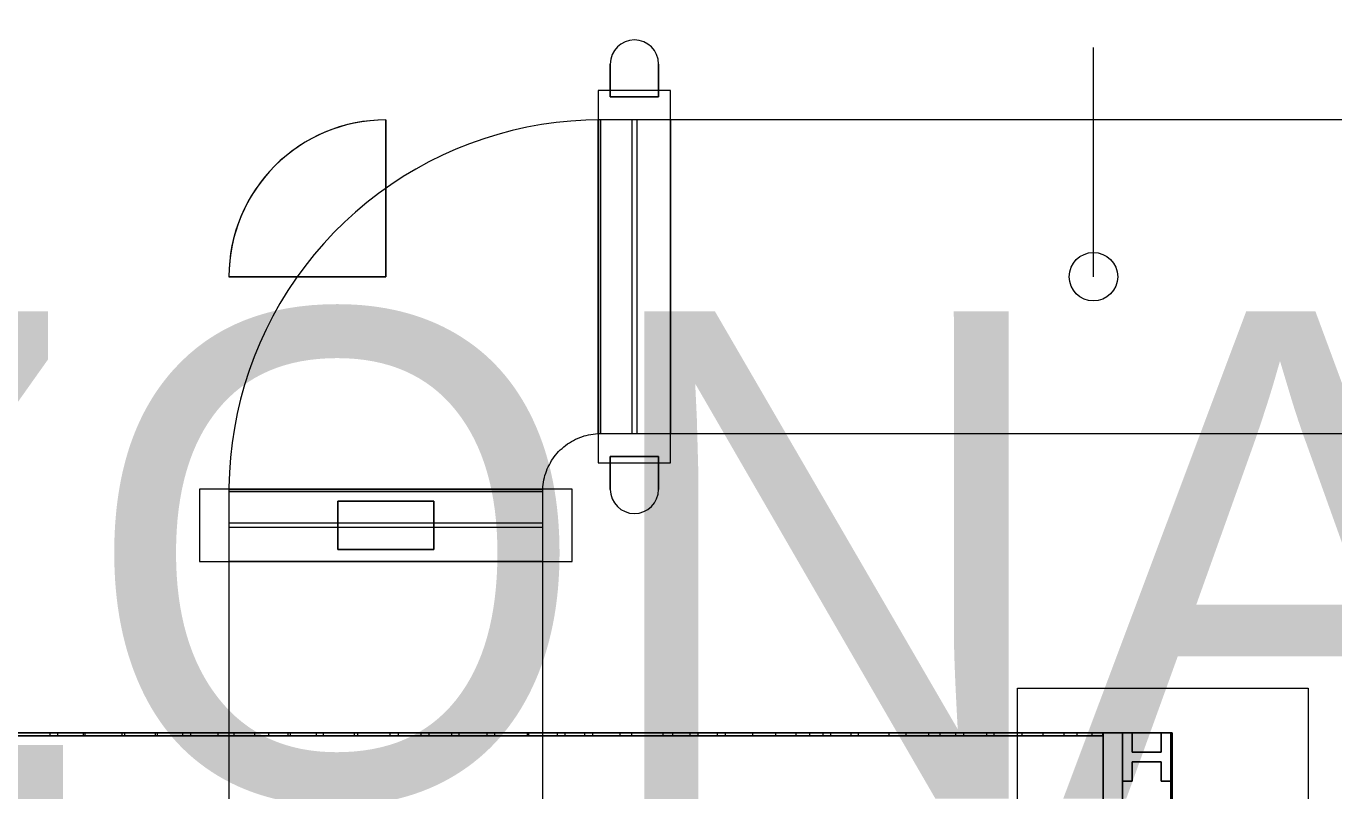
# Model space of a CAD drawing. Header units: metres. Extents: x 31.9 to 125.9, y -29 to 44.
# Drawn here: x 69.726 to 71.076, y 4.543 to 5.332 of the extents above; entities that cross this region are included whole.
import ezdxf

# ---------------------------------------------------------------- set-up
doc = ezdxf.new("R2010")
doc.units = ezdxf.units.M
for name, color, linetype, lineweight in [('A-FLOR', 7, 'Continuous', 9), ('ARQ', 8, 'Continuous', 0), ('M-EQPM', 7, 'Continuous', 18), ('P-PIPE', 7, 'Continuous', 18), ('P-PIPE-IDEN', 7, 'Continuous', 9)]:
    doc.layers.add(name, color=color, linetype=linetype, lineweight=lineweight)

# ---------------------------------------------------------------- blocks, each defined once
blk = doc.blocks.new('PISO 9')
at = {"layer": 'ARQ'}
blk.add_circle((349.175, -2837.0072), 1.7865, dxfattribs=at)
blk.add_text('ZONA DE ', height=0.50334, rotation=0.0114, dxfattribs=at).set_placement((348.009, -2837.6478))
blk = doc.blocks.new('C_S_L_Torre - Baltimore CPSC-0817-08L - C_S_L_Torre - Baltimore CPSC-0817-08L-2352271-NIVEL 09')
at = {"layer": 'M-EQPM', "color": 1, "true_color": 0xff0000}
for p, q in [((3.46, -1.87), (3.46, 0.83)), ((3.46, 0.83), (3.46, -1.87)), ((3.457, 0.78), (3.457, -1.8)), ((3.457, -1.8), (3.457, 0.78)), ((3.457, 0.78), (3.457, -1.8)), ((3.457, -1.8), (3.457, 0.78)), ((3.457, 0.78), (3.457, -1.8)), ((3.457, -1.8), (3.457, 0.78)), ((3.457, 0.78), (3.457, -1.8)), ((3.457, -1.8), (3.457, 0.78)), ((3.457, 0.78), (3.457, -1.7885)), ((3.457, -1.8), (3.457, 0.78)), ((3.457, 0.78), (3.457, -1.6478)), ((3.457, -1.6872), (3.457, 0.78)), ((3.457, 0.78), (3.457, -1.5108)), ((3.457, -1.5473), (3.457, 0.78)), ((3.457, 0.78), (3.457, -1.3737)), ((3.457, -1.4102), (3.457, 0.78)), ((3.457, 0.78), (3.457, -1.2367)), ((3.457, -1.2731), (3.457, 0.78)), ((3.457, 0.78), (3.457, -1.096)), ((3.457, -1.1353), (3.457, 0.78)), ((3.457, 0.78), (3.457, -0.959)), ((3.457, -0.9954), (3.457, 0.78)), ((3.457, 0.78), (3.457, -0.8219)), ((3.457, -0.8584), (3.457, 0.78)), ((3.457, -0.7213), (3.457, 0.78)), ((3.457, -0.7878), (3.457, 0.78)), ((3.457, 0.78), (3.457, -0.8242)), ((3.457, -0.9248), (3.457, 0.78)), ((3.457, 0.78), (3.457, -0.9613)), ((3.457, -1.0643), (3.457, 0.78)), ((3.457, 0.78), (3.457, -1.1046)), ((3.457, -1.2059), (3.457, 0.78)), ((3.457, 0.78), (3.457, -1.2452)), ((3.457, -1.3458), (3.457, 0.78)), ((3.457, 0.78), (3.457, -1.3823)), ((3.457, -1.4829), (3.457, 0.78)), ((3.457, 0.78), (3.457, -1.5193)), ((3.457, -1.6199), (3.457, 0.78)), ((3.457, 0.78), (3.457, -1.6564)), ((3.457, -1.7594), (3.457, 0.78)), ((3.457, 0.78), (3.457, -1.7997)), ((3.457, -1.8), (3.457, 0.78)), ((3.457, 0.78), (3.457, -1.8)), ((3.457, -1.8), (3.457, 0.78)), ((3.457, 0.78), (3.457, -1.8)), ((3.457, -1.8), (3.457, 0.78)), ((3.457, 0.78), (3.457, -1.8)), ((3.457, -1.8), (3.457, 0.78)), ((3.457, 0.78), (3.457, -1.8)), ((3.457, -1.8), (3.457, 0.78)), ((3.457, 0.7797), (3.457, -1.8)), ((3.46, 0.78), (3.46, -1.8)), ((3.46, -1.8), (3.46, 0.78)), ((3.46, 0.78), (3.46, -1.8)), ((3.46, -1.8), (3.46, 0.78)), ((3.46, 0.78), (3.46, -1.8)), ((3.46, -1.8), (3.46, 0.78)), ((3.46, 0.78), (3.46, -1.8)), ((3.46, -1.8), (3.46, 0.78)), ((3.46, 0.78), (3.46, -1.8)), ((3.46, -1.7885), (3.46, 0.78)), ((3.46, 0.78), (3.46, -1.6872)), ((3.46, -1.6478), (3.46, 0.78)), ((3.46, 0.78), (3.46, -1.5473)), ((3.46, -1.5108), (3.46, 0.78)), ((3.46, 0.78), (3.46, -1.4102)), ((3.46, -1.3737), (3.46, 0.78)), ((3.46, 0.78), (3.46, -1.2731)), ((3.46, -1.2367), (3.46, 0.78)), ((3.46, 0.78), (3.46, -1.1353)), ((3.46, -1.096), (3.46, 0.78)), ((3.46, 0.78), (3.46, -0.9954)), ((3.46, -0.959), (3.46, 0.78)), ((3.46, 0.78), (3.46, -0.8584)), ((3.46, -0.8219), (3.46, 0.78)), ((3.46, 0.78), (3.46, -0.7213)), ((3.46, -0.8242), (3.46, 0.78)), ((3.46, 0.78), (3.46, -0.7878)), ((3.46, -0.9613), (3.46, 0.78)), ((3.46, 0.78), (3.46, -0.9248)), ((3.46, -1.1046), (3.46, 0.78)), ((3.46, 0.78), (3.46, -1.0643)), ((3.46, -1.2452), (3.46, 0.78)), ((3.46, 0.78), (3.46, -1.2059)), ((3.46, -1.3823), (3.46, 0.78)), ((3.46, 0.78), (3.46, -1.3458)), ((3.46, -1.5193), (3.46, 0.78)), ((3.46, 0.78), (3.46, -1.4829)), ((3.46, -1.6564), (3.46, 0.78)), ((3.46, 0.78), (3.46, -1.6199)), ((3.46, -1.7997), (3.46, 0.78)), ((3.46, 0.78), (3.46, -1.7594)), ((3.46, -1.8), (3.46, 0.78)), ((3.46, 0.78), (3.46, -1.8)), ((3.46, -1.8), (3.46, 0.78)), ((3.46, 0.78), (3.46, -1.8)), ((3.46, -1.8), (3.46, 0.78)), ((3.46, 0.78), (3.46, -1.8)), ((3.46, -1.8), (3.46, 0.78)), ((3.46, 0.78), (3.46, -1.8)), ((3.46, 0.78), (3.46, -1.8)), ((3.46, -1.82), (3.46, 0.78)), ((3.46, 0.78), (3.46, -1.8)), ((3.46, -1.8), (3.46, 0.78)), ((3.46, -1.8), (3.46, 0.7797)), ((3.457, 0.7685), (3.457, -1.8)), ((3.46, -1.8), (3.46, 0.7685)), ((3.457, -1.8), (3.457, 0.7394)), ((3.46, 0.7394), (3.46, -1.8)), ((3.457, -1.8), (3.457, 0.6672)), ((3.46, 0.6672), (3.46, -1.8)), ((3.457, 0.6364), (3.457, -1.8)), ((3.46, -1.8), (3.46, 0.6364)), ((3.457, 0.6278), (3.457, -1.8)), ((3.46, -1.8), (3.46, 0.6278)), ((3.457, -1.8), (3.457, 0.5999)), ((3.46, 0.5999), (3.46, -1.8)), ((3.457, -1.8), (3.457, 0.5273)), ((3.46, 0.5273), (3.46, -1.8)), ((3.457, 0.4993), (3.457, -1.8)), ((3.46, -1.8), (3.46, 0.4993)), ((3.457, 0.4908), (3.457, -1.8)), ((3.46, -1.8), (3.46, 0.4908)), ((3.457, -1.8), (3.457, 0.4629)), ((3.46, 0.4629), (3.46, -1.8)), ((3.457, -1.8), (3.457, 0.3902)), ((3.46, 0.3902), (3.46, -1.8)), ((3.457, 0.3623), (3.457, -1.8)), ((3.457, 0.3537), (3.457, -1.8)), ((3.46, -1.8), (3.46, 0.3623)), ((3.46, -1.8), (3.46, 0.3537)), ((3.457, -1.8), (3.457, 0.3258)), ((3.46, 0.3258), (3.46, -1.8)), ((3.457, -1.8), (3.457, 0.2531)), ((3.46, 0.2531), (3.46, -1.8)), ((3.457, 0.2252), (3.457, -1.8)), ((3.457, 0.2167), (3.457, -1.8)), ((3.46, -1.8), (3.46, 0.2252)), ((3.46, -1.8), (3.46, 0.2167)), ((3.457, -1.8), (3.457, 0.1859)), ((3.46, 0.1859), (3.46, -1.8)), ((3.457, -1.8), (3.457, 0.1153)), ((3.46, 0.1153), (3.46, -1.8)), ((3.457, 0.0846), (3.457, -1.8)), ((3.46, -1.8), (3.46, 0.0846)), ((3.457, 0.076), (3.457, -1.8)), ((3.46, -1.8), (3.46, 0.076)), ((3.457, -1.8), (3.457, 0.0443)), ((3.46, 0.0443), (3.46, -1.8)), ((3.457, -1.8), (3.457, -0.0246)), ((3.46, -0.0246), (3.46, -1.8)), ((3.457, -0.0587), (3.457, -1.8)), ((3.457, -0.061), (3.457, -1.8)), ((3.46, -1.8), (3.46, -0.0587)), ((3.46, -1.8), (3.46, -0.061)), ((3.457, -1.8), (3.457, -0.0952)), ((3.46, -0.0952), (3.46, -1.8)), ((3.457, -1.8), (3.457, -0.1616)), ((3.46, -0.1616), (3.46, -1.8)), ((3.457, -0.1958), (3.457, -1.8)), ((3.457, -0.1981), (3.457, -1.8)), ((3.46, -1.8), (3.46, -0.1958)), ((3.46, -1.8), (3.46, -0.1981)), ((3.457, -1.8), (3.457, -0.2322)), ((3.46, -0.2322), (3.46, -1.8)), ((3.457, -1.8), (3.457, -0.2987)), ((3.46, -0.2987), (3.46, -1.8)), ((3.457, -0.3328), (3.457, -1.8)), ((3.457, -0.3351), (3.457, -1.8)), ((3.46, -1.8), (3.46, -0.3328)), ((3.46, -1.8), (3.46, -0.3351)), ((3.457, -1.8), (3.457, -0.3693)), ((3.46, -0.3693), (3.46, -1.8)), ((3.457, -1.8), (3.457, -0.4365)), ((3.46, -0.4365), (3.46, -1.8)), ((3.457, -0.4699), (3.457, -1.8)), ((3.46, -1.8), (3.46, -0.4699)), ((3.457, -0.4758), (3.457, -1.8)), ((3.46, -1.8), (3.46, -0.4758)), ((3.457, -1.8), (3.457, -0.5092)), ((3.46, -0.5092), (3.46, -1.8)), ((3.457, -1.8), (3.457, -0.5764)), ((3.46, -0.5764), (3.46, -1.8)), ((3.457, -0.6106), (3.457, -1.8)), ((3.457, -0.6129), (3.457, -1.8)), ((3.46, -1.8), (3.46, -0.6106)), ((3.46, -1.8), (3.46, -0.6129)), ((3.457, -1.8), (3.457, -0.6508)), ((3.46, -0.6508), (3.46, -1.8)), ((3.457, -0.6849), (3.457, -0.7213)), ((3.46, -0.7213), (3.46, -0.6849)), ((3.457, -1.8), (3.457, -0.7135)), ((3.457, -0.7135), (3.457, -0.7499)), ((3.457, -0.7135), (3.46, -0.7135)), ((3.46, -0.7499), (3.46, -0.7135)), ((3.46, -0.7135), (3.46, -1.8)), ((3.46, -0.7213), (3.457, -0.7213)), ((3.457, -0.7903), (3.457, -0.7479)), ((3.457, -0.7479), (3.457, -1.8)), ((3.457, -0.7479), (3.46, -0.7479)), ((3.457, -0.7499), (3.457, -1.8)), ((3.457, -0.7499), (3.46, -0.7499)), ((3.46, -1.8), (3.46, -0.7479)), ((3.46, -0.7479), (3.46, -0.7903)), ((3.46, -1.8), (3.46, -0.7499)), ((3.457, -0.8242), (3.457, -0.7878)), ((3.457, -0.7878), (3.46, -0.7878)), ((3.457, -1.8), (3.457, -0.7903)), ((3.46, -0.7903), (3.457, -0.7903)), ((3.46, -0.7878), (3.46, -0.8242)), ((3.46, -0.7903), (3.46, -1.8)), ((3.457, -0.8219), (3.457, -0.8584)), ((3.46, -0.8219), (3.457, -0.8219)), ((3.46, -0.8584), (3.46, -0.8219)), ((3.46, -0.8242), (3.457, -0.8242)), ((3.457, -1.8), (3.457, -0.8505)), ((3.457, -0.8505), (3.457, -0.887)), ((3.457, -0.8505), (3.46, -0.8505)), ((3.46, -0.8584), (3.457, -0.8584)), ((3.46, -0.887), (3.46, -0.8505)), ((3.46, -0.8505), (3.46, -1.8)), ((3.457, -0.887), (3.457, -1.8)), ((3.457, -0.887), (3.46, -0.887)), ((3.46, -1.8), (3.46, -0.887)), ((3.457, -0.9388), (3.457, -0.9035)), ((3.457, -0.9035), (3.457, -1.8)), ((3.457, -0.9035), (3.46, -0.9035)), ((3.46, -1.8), (3.46, -0.9035)), ((3.46, -0.9035), (3.46, -0.9388)), ((3.457, -0.9613), (3.457, -0.9248)), ((3.457, -0.9248), (3.46, -0.9248)), ((3.46, -0.9248), (3.46, -0.9613)), ((3.457, -1.8), (3.457, -0.9388)), ((3.46, -0.9388), (3.457, -0.9388)), ((3.46, -0.9388), (3.46, -1.8)), ((3.457, -0.959), (3.457, -0.9954)), ((3.46, -0.959), (3.457, -0.959)), ((3.46, -0.9613), (3.457, -0.9613)), ((3.46, -0.9954), (3.46, -0.959)), ((3.457, -1.8), (3.457, -0.9883)), ((3.457, -0.9883), (3.457, -1.0276)), ((3.457, -0.9883), (3.46, -0.9883)), ((3.46, -0.9954), (3.457, -0.9954)), ((3.46, -1.0276), (3.46, -0.9883)), ((3.46, -0.9883), (3.46, -1.8)), ((3.457, -1.0276), (3.457, -1.8)), ((3.457, -1.0276), (3.46, -1.0276)), ((3.457, -1.0732), (3.457, -1.0307)), ((3.457, -1.0307), (3.457, -1.8)), ((3.46, -1.0307), (3.457, -1.0307)), ((3.46, -1.8), (3.46, -1.0276)), ((3.46, -1.8), (3.46, -1.0307)), ((3.46, -1.0307), (3.46, -1.0732)), ((3.457, -1.1046), (3.457, -1.0643)), ((3.46, -1.0643), (3.457, -1.0643)), ((3.46, -1.0643), (3.46, -1.1046)), ((3.457, -1.8), (3.457, -1.0732)), ((3.457, -1.0732), (3.46, -1.0732)), ((3.46, -1.0732), (3.46, -1.8)), ((3.457, -1.096), (3.457, -1.1353)), ((3.46, -1.096), (3.457, -1.096)), ((3.457, -1.1046), (3.46, -1.1046)), ((3.46, -1.1353), (3.46, -1.096)), ((3.457, -1.8), (3.457, -1.1282)), ((3.457, -1.1282), (3.457, -1.1647)), ((3.457, -1.1282), (3.46, -1.1282)), ((3.46, -1.1647), (3.46, -1.1282)), ((3.46, -1.1282), (3.46, -1.8)), ((3.46, -1.1353), (3.457, -1.1353)), ((3.457, -1.1647), (3.457, -1.8)), ((3.457, -1.1647), (3.46, -1.1647)), ((3.457, -1.2075), (3.457, -1.1722)), ((3.457, -1.1722), (3.457, -1.8)), ((3.46, -1.1722), (3.457, -1.1722)), ((3.46, -1.8), (3.46, -1.1647)), ((3.46, -1.8), (3.46, -1.1722)), ((3.46, -1.1722), (3.46, -1.2075)), ((3.457, -1.2452), (3.457, -1.2059)), ((3.46, -1.2059), (3.457, -1.2059)), ((3.457, -1.8), (3.457, -1.2075)), ((3.457, -1.2075), (3.46, -1.2075)), ((3.46, -1.2059), (3.46, -1.2452)), ((3.46, -1.2075), (3.46, -1.8)), ((3.457, -1.2367), (3.457, -1.2731)), ((3.46, -1.2367), (3.457, -1.2367)), ((3.46, -1.2731), (3.46, -1.2367)), ((3.457, -1.2452), (3.46, -1.2452)), ((3.457, -1.8), (3.457, -1.2653)), ((3.457, -1.2653), (3.457, -1.3017)), ((3.457, -1.2653), (3.46, -1.2653)), ((3.46, -1.3017), (3.46, -1.2653)), ((3.46, -1.2653), (3.46, -1.8)), ((3.46, -1.2731), (3.457, -1.2731)), ((3.457, -1.3017), (3.457, -1.8)), ((3.457, -1.3017), (3.46, -1.3017)), ((3.46, -1.8), (3.46, -1.3017)), ((3.457, -1.356), (3.457, -1.3136)), ((3.457, -1.3136), (3.457, -1.8)), ((3.46, -1.3136), (3.457, -1.3136)), ((3.46, -1.8), (3.46, -1.3136)), ((3.46, -1.3136), (3.46, -1.356)), ((3.457, -1.3823), (3.457, -1.3458)), ((3.46, -1.3458), (3.457, -1.3458)), ((3.46, -1.3458), (3.46, -1.3823)), ((3.457, -1.8), (3.457, -1.356)), ((3.457, -1.356), (3.46, -1.356)), ((3.46, -1.356), (3.46, -1.8)), ((3.457, -1.3737), (3.457, -1.4102)), ((3.46, -1.3737), (3.457, -1.3737)), ((3.46, -1.4102), (3.46, -1.3737)), ((3.457, -1.3823), (3.46, -1.3823)), ((3.457, -1.8), (3.457, -1.4023)), ((3.457, -1.4023), (3.457, -1.4388)), ((3.457, -1.4023), (3.46, -1.4023)), ((3.46, -1.4388), (3.46, -1.4023)), ((3.46, -1.4023), (3.46, -1.8)), ((3.46, -1.4102), (3.457, -1.4102)), ((3.457, -1.4388), (3.457, -1.8)), ((3.457, -1.4388), (3.46, -1.4388)), ((3.46, -1.8), (3.46, -1.4388)), ((3.457, -1.4974), (3.457, -1.4621)), ((3.457, -1.4621), (3.457, -1.8)), ((3.46, -1.4621), (3.457, -1.4621)), ((3.46, -1.8), (3.46, -1.4621)), ((3.46, -1.4621), (3.46, -1.4974)), ((3.457, -1.5193), (3.457, -1.4829)), ((3.46, -1.4829), (3.457, -1.4829)), ((3.46, -1.4829), (3.46, -1.5193)), ((3.457, -1.8), (3.457, -1.4974)), ((3.457, -1.4974), (3.46, -1.4974)), ((3.46, -1.4974), (3.46, -1.8)), ((3.457, -1.5108), (3.457, -1.5473)), ((3.46, -1.5108), (3.457, -1.5108)), ((3.46, -1.5473), (3.46, -1.5108)), ((3.457, -1.5193), (3.46, -1.5193)), ((3.457, -1.8), (3.457, -1.5401)), ((3.457, -1.5401), (3.457, -1.5795)), ((3.457, -1.5401), (3.46, -1.5401)), ((3.46, -1.5473), (3.457, -1.5473)), ((3.46, -1.5795), (3.46, -1.5401)), ((3.46, -1.5401), (3.46, -1.8)), ((3.457, -1.5795), (3.457, -1.8)), ((3.457, -1.5795), (3.46, -1.5795)), ((3.46, -1.8), (3.46, -1.5795)), ((3.457, -1.6318), (3.457, -1.5964)), ((3.457, -1.5964), (3.457, -1.8)), ((3.46, -1.5964), (3.457, -1.5964)), ((3.46, -1.8), (3.46, -1.5964)), ((3.46, -1.5964), (3.46, -1.6318)), ((3.457, -1.6564), (3.457, -1.6199)), ((3.46, -1.6199), (3.457, -1.6199)), ((3.457, -1.8), (3.457, -1.6318)), ((3.457, -1.6318), (3.46, -1.6318)), ((3.46, -1.6199), (3.46, -1.6564)), ((3.46, -1.6318), (3.46, -1.8)), ((3.457, -1.6478), (3.457, -1.6872)), ((3.46, -1.6478), (3.457, -1.6478)), ((3.457, -1.6564), (3.46, -1.6564)), ((3.46, -1.6872), (3.46, -1.6478)), ((3.457, -1.8), (3.457, -1.6801)), ((3.457, -1.6801), (3.457, -1.7165)), ((3.457, -1.6801), (3.46, -1.6801)), ((3.46, -1.7165), (3.46, -1.6801)), ((3.46, -1.6801), (3.46, -1.8)), ((3.46, -1.6872), (3.457, -1.6872)), ((3.457, -1.7165), (3.457, -1.8)), ((3.457, -1.7165), (3.46, -1.7165)), ((3.46, -1.8), (3.46, -1.7165)), ((3.457, -1.7732), (3.457, -1.7378)), ((3.457, -1.7378), (3.457, -1.8)), ((3.46, -1.7378), (3.457, -1.7378)), ((3.46, -1.8), (3.46, -1.7378)), ((3.46, -1.7378), (3.46, -1.7732)), ((3.457, -1.7997), (3.457, -1.7594)), ((3.46, -1.7594), (3.457, -1.7594)), ((3.46, -1.7594), (3.46, -1.7997)), ((3.457, -1.8), (3.457, -1.7732)), ((3.457, -1.7732), (3.46, -1.7732)), ((3.46, -1.7732), (3.46, -1.8)), ((3.457, -1.7885), (3.457, -1.8)), ((3.46, -1.7885), (3.457, -1.7885)), ((3.46, -1.8), (3.46, -1.7885)), ((-1.84, -1.8), (3.46, -1.8)), ((3.46, -1.8), (-1.84, -1.8)), ((3.457, -1.7997), (3.46, -1.7997)), ((3.46, -1.8), (3.457, -1.8)), ((3.46, -1.8), (3.457, -1.8)), ((3.46, -1.8), (3.457, -1.8)), ((3.46, -1.8), (3.457, -1.8)), ((3.46, -1.8), (3.457, -1.8)), ((3.46, -1.8), (3.457, -1.8)), ((3.46, -1.8), (3.457, -1.8)), ((3.46, -1.8), (3.457, -1.8)), ((3.46, -1.8), (3.457, -1.8)), ((3.46, -1.8), (3.457, -1.8)), ((3.457, -1.8), (3.46, -1.8)), ((3.457, -1.8), (3.46, -1.8)), ((3.457, -1.8), (3.46, -1.8)), ((3.457, -1.8), (3.46, -1.8)), ((3.457, -1.8), (3.46, -1.8)), ((3.457, -1.8), (3.46, -1.8)), ((3.457, -1.8), (3.46, -1.8)), ((3.457, -1.8), (3.46, -1.8)), ((3.46, -1.8), (3.457, -1.8)), ((3.46, -1.8), (3.457, -1.8)), ((3.46, -1.8), (3.457, -1.8)), ((3.46, -1.8), (3.457, -1.8)), ((3.46, -1.8), (3.457, -1.8)), ((3.46, -1.8), (3.457, -1.8)), ((3.46, -1.8), (3.457, -1.8)), ((3.46, -1.8), (3.457, -1.8)), ((3.46, -1.8), (3.457, -1.8)), ((3.46, -1.8), (3.457, -1.8)), ((3.46, -1.8), (3.457, -1.8)), ((3.46, -1.8), (3.457, -1.8)), ((3.46, -1.8), (3.457, -1.8)), ((3.46, -1.8), (3.457, -1.8)), ((3.46, -1.8), (3.457, -1.8)), ((3.46, -1.8), (3.457, -1.8)), ((3.46, -1.8), (3.457, -1.8)), ((3.46, -1.8), (3.457, -1.8)), ((3.46, -1.8), (3.457, -1.8)), ((3.46, -1.8), (3.457, -1.8)), ((3.46, -1.8), (3.457, -1.8)), ((3.46, -1.8), (3.457, -1.8)), ((3.46, -1.8), (3.457, -1.8)), ((3.46, -1.8), (3.457, -1.8)), ((3.46, -1.8), (3.457, -1.8)), ((3.46, -1.8), (3.457, -1.8)), ((3.46, -1.8), (3.457, -1.8)), ((3.46, -1.8), (3.457, -1.8)), ((3.46, -1.8), (3.457, -1.8)), ((3.46, -1.8), (3.457, -1.8)), ((3.457, -1.8), (3.46, -1.8)), ((3.46, -1.8), (3.457, -1.8)), ((3.457, -1.8), (3.46, -1.8)), ((3.46, -1.8), (3.457, -1.8)), ((3.457, -1.8), (3.46, -1.8)), ((3.46, -1.8), (3.457, -1.8)), ((3.457, -1.8), (3.46, -1.8)), ((3.46, -1.8), (3.457, -1.8)), ((3.457, -1.8), (3.46, -1.8)), ((3.46, -1.8), (3.457, -1.8)), ((3.457, -1.8), (3.46, -1.8)), ((3.46, -1.8), (3.457, -1.8)), ((3.457, -1.8), (3.46, -1.8)), ((3.46, -1.8), (3.457, -1.8)), ((3.457, -1.8), (3.46, -1.8)), ((3.46, -1.8), (3.457, -1.8)), ((3.457, -1.8), (3.46, -1.8)), ((3.46, -1.8), (3.457, -1.8)), ((3.457, -1.8), (3.46, -1.8)), ((3.46, -1.8), (3.457, -1.8)), ((3.457, -1.8), (3.46, -1.8)), ((3.46, -1.8), (3.457, -1.8)), ((3.457, -1.8), (3.46, -1.8)), ((3.46, -1.8), (3.457, -1.8)), ((3.457, -1.8), (3.46, -1.8)), ((3.46, -1.8), (3.457, -1.8)), ((3.457, -1.8), (3.46, -1.8)), ((3.46, -1.8), (3.457, -1.8)), ((3.457, -1.8), (3.46, -1.8)), ((3.46, -1.8), (3.457, -1.8)), ((3.457, -1.8), (3.46, -1.8)), ((3.46, -1.8), (3.457, -1.8)), ((3.457, -1.8), (3.46, -1.8)), ((3.46, -1.8), (3.457, -1.8)), ((3.457, -1.8), (3.46, -1.8)), ((3.46, -1.8), (3.457, -1.8)), ((3.457, -1.8), (3.46, -1.8)), ((3.46, -1.8), (3.457, -1.8)), ((3.457, -1.8), (3.46, -1.8)), ((3.46, -1.8), (3.457, -1.8)), ((3.457, -1.8), (3.46, -1.8)), ((3.46, -1.8), (3.457, -1.8)), ((3.457, -1.8), (3.46, -1.8)), ((3.46, -1.8), (3.457, -1.8)), ((3.457, -1.8), (3.46, -1.8)), ((3.46, -1.8), (3.457, -1.8)), ((3.46, -1.82), (-1.84, -1.82)), ((3.39, -1.82), (3.46, -1.82)), ((3.41, -1.82), (3.41, -1.83)), ((3.46, -1.82), (3.41, -1.82)), ((3.41, -1.82), (3.46, -1.82)), ((3.41, -1.83), (3.41, -1.82)), ((3.46, -1.83), (3.46, -1.82)), ((3.46, -1.82), (3.46, -1.83)), ((3.41, -1.83), (3.43, -1.83)), ((3.43, -1.83), (3.41, -1.83)), ((3.43, -1.83), (3.43, -1.86)), ((3.43, -1.86), (3.43, -1.83)), ((3.44, -1.86), (3.44, -1.83)), ((3.44, -1.83), (3.46, -1.83)), ((3.46, -1.83), (3.44, -1.83)), ((3.44, -1.83), (3.44, -1.86)), ((3.43, -1.86), (3.41, -1.86)), ((3.41, -1.86), (3.41, -1.87)), ((3.41, -1.87), (3.41, -1.86)), ((3.41, -1.86), (3.43, -1.86)), ((3.46, -1.86), (3.44, -1.86)), ((3.44, -1.86), (3.46, -1.86)), ((3.46, -1.87), (3.46, -1.86)), ((3.46, -1.86), (3.46, -1.87)), ((3.46, -1.87), (-1.84, -1.87)), ((-1.84, -1.87), (3.46, -1.87)), ((3.46, -1.87), (-1.84, -1.87)), ((-1.84, -1.87), (3.46, -1.87)), ((3.46, -1.87), (-1.84, -1.87)), ((-1.84, -1.87), (3.46, -1.87)), ((3.46, -1.87), (-1.84, -1.87)), ((-1.84, -1.87), (3.46, -1.87)), ((3.46, -1.87), (-1.84, -1.87)), ((-1.84, -1.87), (3.46, -1.87)), ((3.46, -1.87), (-1.84, -1.87)), ((-1.84, -1.87), (3.46, -1.87)), ((3.46, -1.87), (-1.84, -1.87)), ((-1.84, -1.87), (3.46, -1.87)), ((3.46, -1.87), (-1.84, -1.87)), ((-1.84, -1.87), (3.46, -1.87)), ((3.46, -1.87), (-1.84, -1.87)), ((-1.84, -1.87), (3.46, -1.87)), ((3.46, -1.87), (-1.84, -1.87)), ((-1.84, -1.87), (3.46, -1.87)), ((3.46, -1.87), (-1.84, -1.87)), ((-1.84, -1.87), (3.46, -1.87)), ((3.46, -1.87), (-1.84, -1.87)), ((-1.84, -1.87), (3.46, -1.87)), ((3.46, -1.87), (-1.84, -1.87)), ((-1.84, -1.87), (3.46, -1.87)), ((3.46, -1.87), (-1.84, -1.87)), ((-1.84, -1.87), (3.46, -1.87)), ((-1.84, -1.87), (3.46, -1.87)), ((-1.84, -1.87), (3.46, -1.87)), ((3.46, -1.87), (-1.84, -1.87)), ((3.46, -1.8715), (-1.84, -1.8715)), ((-1.84, -1.8715), (3.46, -1.8715)), ((3.46, -1.8715), (-1.84, -1.8715)), ((-1.84, -1.8715), (3.46, -1.8715)), ((3.46, -1.8715), (-1.84, -1.8715)), ((-1.84, -1.8715), (3.46, -1.8715)), ((3.46, -1.8715), (-1.84, -1.8715)), ((-1.84, -1.8715), (3.46, -1.8715)), ((3.46, -1.8715), (-1.84, -1.8715)), ((-1.84, -1.8715), (3.46, -1.8715)), ((3.46, -1.8715), (-1.84, -1.8715)), ((-1.84, -1.8715), (3.46, -1.8715)), ((3.46, -1.8715), (-1.84, -1.8715)), ((-1.84, -1.8715), (3.46, -1.8715)), ((3.46, -1.8715), (-1.84, -1.8715)), ((-1.84, -1.8715), (3.46, -1.8715)), ((3.46, -1.8715), (-1.84, -1.8715)), ((-1.84, -1.8715), (3.46, -1.8715)), ((3.46, -1.8715), (-1.84, -1.8715)), ((-1.84, -1.8715), (3.46, -1.8715)), ((3.46, -1.8715), (-1.84, -1.8715)), ((-1.84, -1.8715), (3.46, -1.8715)), ((3.46, -1.8715), (-1.84, -1.8715)), ((-1.84, -1.8715), (3.46, -1.8715)), ((3.46, -1.8715), (-1.84, -1.8715)), ((-1.84, -1.8715), (3.46, -1.8715)), ((3.46, -1.8715), (-1.84, -1.8715)), ((-1.84, -1.8715), (3.46, -1.8715)), ((3.46, -1.8715), (-1.84, -1.8715)), ((3.46, -1.87), (1.1654, -1.87)), ((1.1654, -1.87), (3.46, -1.87)), ((3.46, -1.87), (1.1654, -1.87)), ((1.1654, -1.87), (3.46, -1.87)), ((3.46, -1.87), (1.1654, -1.87)), ((1.1654, -1.87), (3.46, -1.87)), ((3.46, -1.87), (1.1654, -1.87)), ((1.1654, -1.87), (3.46, -1.87)), ((3.46, -1.87), (1.1654, -1.87)), ((1.1654, -1.87), (3.46, -1.87)), ((3.46, -1.87), (1.1654, -1.87)), ((1.1654, -1.87), (3.46, -1.87)), ((3.46, -1.87), (1.1654, -1.87)), ((1.1654, -1.87), (3.46, -1.87)), ((3.46, -1.87), (1.1654, -1.87)), ((1.1654, -1.87), (3.46, -1.87)), ((3.46, -1.87), (1.1654, -1.87)), ((1.1654, -1.87), (3.46, -1.87)), ((3.46, -1.87), (1.1654, -1.87)), ((1.1654, -1.87), (3.46, -1.87)), ((3.46, -1.87), (1.1654, -1.87)), ((1.1654, -1.87), (3.46, -1.87)), ((3.46, -1.87), (1.1654, -1.87)), ((1.1654, -1.8715), (3.46, -1.8715)), ((1.1654, -1.8715), (3.46, -1.8715)), ((3.46, -1.8715), (1.1654, -1.8715)), ((1.1654, -1.8715), (3.46, -1.8715)), ((3.46, -1.8715), (1.1654, -1.8715)), ((1.1654, -1.8715), (3.46, -1.8715)), ((3.46, -1.8715), (1.1654, -1.8715)), ((1.1654, -1.8715), (3.46, -1.8715)), ((3.46, -1.8715), (1.1654, -1.8715)), ((1.1654, -1.8715), (3.46, -1.8715)), ((3.46, -1.8715), (1.1654, -1.8715)), ((1.1654, -1.8715), (3.46, -1.8715)), ((3.46, -1.8715), (1.1654, -1.8715)), ((1.1654, -1.8715), (3.46, -1.8715)), ((3.46, -1.8715), (1.1654, -1.8715)), ((1.1654, -1.8715), (3.46, -1.8715)), ((3.46, -1.8715), (1.1654, -1.8715)), ((1.1654, -1.8715), (3.46, -1.8715)), ((3.46, -1.8715), (1.1654, -1.8715)), ((1.1654, -1.8715), (3.46, -1.8715)), ((3.46, -1.8715), (1.1654, -1.8715)), ((1.1654, -1.8715), (3.46, -1.8715)), ((3.46, -1.8715), (1.1654, -1.8715)), ((3.41, -1.87), (3.46, -1.87)), ((3.46, -1.87), (3.41, -1.87)), ((3.46, -1.8715), (3.46, -1.87)), ((3.46, -1.8715), (3.46, -1.87)), ((3.46, -1.8715), (3.46, -1.87)), ((3.46, -1.87), (3.46, -1.8715)), ((3.46, -1.8715), (3.46, -1.87)), ((3.46, -1.8715), (3.46, -1.87)), ((3.46, -1.8715), (3.46, -1.87)), ((3.46, -1.87), (3.46, -1.8715)), ((3.46, -1.8715), (3.46, -1.87)), ((3.46, -1.8715), (3.46, -1.87)), ((3.46, -1.8715), (3.46, -1.87)), ((3.46, -1.8715), (3.46, -1.87)), ((3.46, -1.8715), (3.46, -1.87)), ((3.46, -1.8715), (3.46, -1.87)), ((3.46, -1.8715), (3.46, -1.87)), ((3.46, -1.8715), (3.46, -1.87)), ((3.46, -1.8715), (3.46, -1.87)), ((3.46, -1.8715), (3.46, -1.87)), ((3.46, -1.8715), (3.46, -1.87)), ((3.46, -1.8715), (3.46, -1.87)), ((3.46, -1.8715), (3.46, -1.87)), ((3.46, -1.8715), (3.46, -1.87)), ((3.46, -1.8715), (3.46, -1.87)), ((3.46, -1.8715), (3.46, -1.87)), ((3.46, -1.8715), (3.46, -1.87)), ((3.46, -1.8715), (3.46, -1.87)), ((3.46, -1.8715), (3.46, -1.87)), ((3.46, -1.8715), (3.46, -1.87)), ((3.46, -1.8715), (3.46, -1.87)), ((3.46, -1.8715), (3.46, -1.87)), ((3.46, -1.8715), (3.46, -1.87)), ((3.46, -1.87), (3.46, -1.8715)), ((3.46, -1.8715), (3.46, -1.87)), ((3.46, -1.87), (3.46, -1.8715)), ((3.46, -1.8715), (3.46, -1.87)), ((3.46, -1.87), (3.46, -1.8715)), ((3.46, -1.8715), (3.46, -1.87)), ((3.46, -1.87), (3.46, -1.8715)), ((3.46, -1.8715), (3.46, -1.87)), ((3.46, -1.87), (3.46, -1.8715)), ((3.46, -1.8715), (3.46, -1.87)), ((3.46, -1.87), (3.46, -1.8715)), ((3.46, -1.8715), (3.46, -1.87)), ((3.46, -1.87), (3.46, -1.8715)), ((3.46, -1.8715), (3.46, -1.87)), ((3.46, -1.87), (3.46, -1.8715)), ((3.46, -1.8715), (3.46, -1.87)), ((3.46, -1.87), (3.46, -1.8715)), ((3.46, -1.8715), (3.46, -1.87)), ((3.46, -1.87), (3.46, -1.8715)), ((3.46, -1.8715), (3.46, -1.87)), ((3.46, -1.87), (3.46, -1.8715))]:
    blk.add_line(p, q, dxfattribs=at)
blk = doc.blocks.new('Victaulic-IPS-Elbow No 10-13 - AC-2131962-NIVEL 09')
at = {"layer": 'P-PIPE', "color": 11, "true_color": 0xff8080}
for p, q in [((-0.1619, 0.254), (-0.1619, 0.2216)), ((0, 0.254), (-0.1619, 0.254)), ((0, 0.254), (-0.1619, 0.254)), ((0.1619, 0.254), (0, 0.254)), ((0.1619, 0.254), (0, 0.254)), ((0.1619, 0.2216), (0.1619, 0.254)), ((-0.1619, 0.2216), (0, 0.2216)), ((-0.1619, 0.2216), (0, 0.2216)), ((0, 0.2216), (-0.1619, 0.2216)), ((0, 0.2216), (-0.1619, 0.2216)), ((0, 0.2216), (0.1619, 0.2216)), ((0, 0.2216), (0.1619, 0.2216)), ((0.1619, 0.2216), (0, 0.2216)), ((0.1619, 0.2216), (0, 0.2216)), ((-0.2216, 0.1619), (-0.254, 0.1619)), ((-0.254, 0.1619), (-0.254, 0)), ((-0.254, 0.1619), (-0.254, 0)), ((-0.2216, 0), (-0.2216, 0.1619)), ((-0.2216, 0), (-0.2216, 0.1619)), ((-0.2216, 0.1619), (-0.2216, 0)), ((-0.2216, 0.1619), (-0.2216, 0)), ((-0.254, 0), (-0.254, -0.1619)), ((-0.254, 0), (-0.254, -0.1619)), ((-0.2216, -0.1619), (-0.2216, 0)), ((-0.2216, -0.1619), (-0.2216, 0)), ((-0.2216, 0), (-0.2216, -0.1619)), ((-0.2216, 0), (-0.2216, -0.1619)), ((-0.254, -0.1619), (-0.2216, -0.1619))]:
    blk.add_line(p, q, dxfattribs=at)
at = {"layer": 'P-PIPE', "color": 11, "lineweight": 9, "true_color": 0xff8080}
for p, q in [((0, -0.1619), (0, 0)), ((0, 0), (0.1619, 0)), ((0.1619, 0), (0, 0)), ((0, 0), (0, -0.1619)), ((0.1619, 0), (0, 0)), ((0, 0), (0, -0.1619)), ((0, -0.1619), (0, 0)), ((0, 0), (0.1619, 0))]:
    blk.add_line(p, q, dxfattribs=at)
at = {"layer": 'P-PIPE', "color": 11, "true_color": 0xff8080, "flags": 128}
for points in [[(-0.1619, 0.2216), (-0.162, 0.2192), (-0.1621, 0.2168), (-0.1624, 0.2145), (-0.1627, 0.2121), (-0.1631, 0.2098), (-0.1636, 0.2074), (-0.1642, 0.2051), (-0.165, 0.2028), (-0.1658, 0.2006), (-0.1666, 0.1984), (-0.1676, 0.1962), (-0.1687, 0.1941), (-0.1698, 0.192), (-0.171, 0.1899), (-0.1724, 0.1879), (-0.1737, 0.186), (-0.1752, 0.1841), (-0.1767, 0.1823), (-0.1783, 0.1805), (-0.18, 0.1788), (-0.1818, 0.1772), (-0.1836, 0.1756), (-0.1855, 0.1741), (-0.1874, 0.1727), (-0.1894, 0.1714), (-0.1914, 0.1701), (-0.1935, 0.169), (-0.1956, 0.1679), (-0.1978, 0.1669), (-0.2, 0.166), (-0.2022, 0.1652), (-0.2045, 0.1644), (-0.2068, 0.1638), (-0.2091, 0.1632), (-0.2115, 0.1628), (-0.2138, 0.1624), (-0.2162, 0.1622), (-0.2186, 0.162), (-0.221, 0.1619), (-0.2216, 0.1619)], [(-0.2216, -0.1619), (-0.2063, -0.1616), (-0.191, -0.1607), (-0.1757, -0.1592), (-0.1605, -0.157), (-0.1454, -0.1543), (-0.1304, -0.1509), (-0.1156, -0.147), (-0.101, -0.1425), (-0.0865, -0.1373), (-0.0723, -0.1316), (-0.0583, -0.1254), (-0.0445, -0.1186), (-0.031, -0.1112), (-0.0179, -0.1033), (-0.0051, -0.0949), (0.0074, -0.086), (0.0196, -0.0766), (0.0313, -0.0667), (0.0426, -0.0564), (0.0535, -0.0456), (0.064, -0.0344), (0.074, -0.0228), (0.0835, -0.0107), (0.0926, 0.0016), (0.1011, 0.0144), (0.1092, 0.0275), (0.1167, 0.0408), (0.1236, 0.0545), (0.13, 0.0685), (0.1359, 0.0826), (0.1411, 0.097), (0.1458, 0.1116), (0.1499, 0.1264), (0.1534, 0.1414), (0.1563, 0.1564), (0.1586, 0.1716), (0.1603, 0.1868), (0.1614, 0.2021), (0.1619, 0.2175), (0.1619, 0.2216)]]:
    blk.add_lwpolyline(points, dxfattribs=at)
at = {"layer": 'P-PIPE', "color": 11, "lineweight": 9, "true_color": 0xff8080}
for end in [0, 360, 360, 360]:
    blk.add_arc((0, 0), 0.1619, 270, end, dxfattribs=at)
blk = doc.blocks.new('Victaulic-IPS-Rigid Coupling Style 07-W07-107 - Standard-2770566-NIVEL 09')
at = {"layer": 'P-PIPE', "color": 11, "true_color": 0xff8080}
for p, q in [((0.037338, 0.192151), (-0.037338, 0.192151)), ((-0.037338, 0.192151), (-0.037338, -0.192151)), ((-0.037338, 0.192151), (-0.037338, -0.192151)), ((0.037338, -0.192151), (0.037338, 0.192151)), ((0.037338, -0.192151), (0.037338, 0.192151)), ((0.037338, 0.161925), (-0.037338, 0.161925)), ((-0.037338, -0.161925), (-0.037338, 0.161925)), ((-0.037338, -0.161925), (-0.037338, 0.161925)), ((0.037338, 0.161925), (0.037338, -0.161925)), ((0.037338, 0.161925), (0.037338, -0.161925)), ((-0.024892, 0.04953), (-0.024892, -0.04953)), ((0.024892, 0.04953), (-0.024892, 0.04953)), ((0.024892, 0.04953), (-0.024892, 0.04953)), ((0.024892, 0.04953), (-0.024892, 0.04953)), ((-0.024892, 0.04953), (0.024892, 0.04953)), ((-0.024892, -0.04953), (-0.024892, 0.04953)), ((-0.024892, -0.04953), (-0.024892, 0.04953)), ((0.024892, -0.04953), (0.024892, 0.04953)), ((0.024892, 0.04953), (0.024892, -0.04953)), ((0.024892, 0.04953), (0.024892, -0.04953)), ((-0.024892, -0.04953), (0.024892, -0.04953)), ((0.024892, -0.04953), (-0.024892, -0.04953)), ((-0.024892, -0.04953), (0.024892, -0.04953)), ((-0.024892, -0.04953), (0.024892, -0.04953)), ((-0.037338, -0.161925), (0.037338, -0.161925)), ((-0.037338, -0.192151), (0.037338, -0.192151))]:
    blk.add_line(p, q, dxfattribs=at)
blk = doc.blocks.new('Victaulic-IPS-Rigid Coupling Style 07-W07-107 - Standard-2770577-NIVEL 09')
at = {"layer": 'P-PIPE', "color": 11, "true_color": 0xff8080}
for p, q in [((-0.0249, 0.1857), (-0.0249, 0.2196)), ((-0.0249, 0.2196), (-0.0249, 0.1857)), ((0.0249, 0.2196), (0.0249, 0.1857)), ((0.0249, 0.1857), (0.0249, 0.2196)), ((0.0373, 0.1922), (-0.0373, 0.1922)), ((-0.0373, 0.1922), (-0.0373, -0.1922)), ((-0.0373, 0.1922), (-0.0373, -0.1922)), ((0.0249, 0.1922), (-0.0249, 0.1922)), ((-0.0249, 0.1857), (-0.0249, 0.1922)), ((-0.0249, 0.1857), (-0.0249, 0.1922)), ((0.0249, 0.1922), (0.0249, 0.1857)), ((0.0249, 0.1922), (0.0249, 0.1857)), ((0.0373, -0.1922), (0.0373, 0.1922)), ((0.0373, -0.1922), (0.0373, 0.1922)), ((0.0249, 0.1857), (-0.0249, 0.1857)), ((-0.0249, 0.1857), (0.0249, 0.1857)), ((0.0373, 0.1619), (-0.0373, 0.1619)), ((-0.0373, -0.1619), (-0.0373, 0.1619)), ((-0.0373, -0.1619), (-0.0373, 0.1619)), ((0.0373, 0.1619), (0.0373, -0.1619)), ((0.0373, 0.1619), (0.0373, -0.1619)), ((-0.0373, -0.1619), (0.0373, -0.1619)), ((-0.0249, -0.2196), (-0.0249, -0.1857)), ((-0.0249, -0.1857), (0.0249, -0.1857)), ((0.0249, -0.1857), (-0.0249, -0.1857)), ((-0.0249, -0.1857), (-0.0249, -0.2196)), ((-0.0249, -0.1922), (-0.0249, -0.1857)), ((-0.0249, -0.1922), (-0.0249, -0.1857)), ((0.0249, -0.1857), (0.0249, -0.2196)), ((0.0249, -0.2196), (0.0249, -0.1857)), ((0.0249, -0.1857), (0.0249, -0.1922)), ((0.0249, -0.1857), (0.0249, -0.1922)), ((-0.0373, -0.1922), (0.0373, -0.1922)), ((-0.0249, -0.1922), (0.0249, -0.1922))]:
    blk.add_line(p, q, dxfattribs=at)
for centre, start, end in [((0, 0.2196), 0, 180), ((0, 0.2196), 0, 180), ((0, -0.2196), 180, 0), ((0, -0.2196), 180, 360)]:
    blk.add_arc(centre, 0.0249, start, end, dxfattribs=at)

msp = doc.modelspace()

# ---------------------------------------------------------------- linework, layer by layer
at = {"layer": 'A-FLOR', "color": 253, "true_color": 0xaaaaaa}
for p, q in [((70.749, 4.6485), (71.049, 4.6485)), ((70.749, -0.7515), (70.749, 4.6485)), ((71.049, 4.6485), (71.049, -0.7515))]:
    msp.add_line(p, q, dxfattribs=at)
at = {"layer": 'P-PIPE', "color": 11, "true_color": 0xff8080}
for p, q in [((72.0198, 5.2353), (70.3565, 5.2353)), ((70.3565, 5.2353), (70.3565, 4.9114)), ((70.3565, 4.9114), (72.0198, 4.9114)), ((69.9355, 4.8143), (69.9355, 3.9708)), ((70.2593, 4.8143), (69.9355, 4.8143)), ((70.2593, 3.9708), (70.2593, 4.8143))]:
    msp.add_line(p, q, dxfattribs=at)
at = {"layer": 'P-PIPE-IDEN'}
msp.add_line((70.8275, 5.0734), (70.8275, 5.3099), dxfattribs=at)
msp.add_circle((70.8275, 5.0734), 0.025, dxfattribs=at)

# ---------------------------------------------------------------- block references
at = {"layer": 'ARQ', "linetype": 'Continuous'}
msp.add_blockref('PISO 9', (-278.6348, 2842.1819), dxfattribs=at)
at = {"layer": 'M-EQPM', "color": 1, "true_color": 0xff0000, "rotation": 89.99999999999953}
msp.add_blockref('C_S_L_Torre - Baltimore CPSC-0817-08L - C_S_L_Torre - Baltimore CPSC-0817-08L-2352271-NIVEL 09', (69.0374, 1.1424), dxfattribs=at)
at = {"layer": 'P-PIPE', "color": 11, "true_color": 0xff8080}
msp.add_blockref('Victaulic-IPS-Rigid Coupling Style 07-W07-107 - Standard-2770577-NIVEL 09', (70.3539, 5.0734), dxfattribs=at)
for name, p, rotation in [('Victaulic-IPS-Elbow No 10-13 - AC-2131962-NIVEL 09', (70.0974, 5.0734), 180), ('Victaulic-IPS-Rigid Coupling Style 07-W07-107 - Standard-2770566-NIVEL 09', (70.0974, 4.8168), 270)]:
    msp.add_blockref(name, p, dxfattribs=dict(at, rotation=rotation))

doc.saveas('drawing.dxf')
